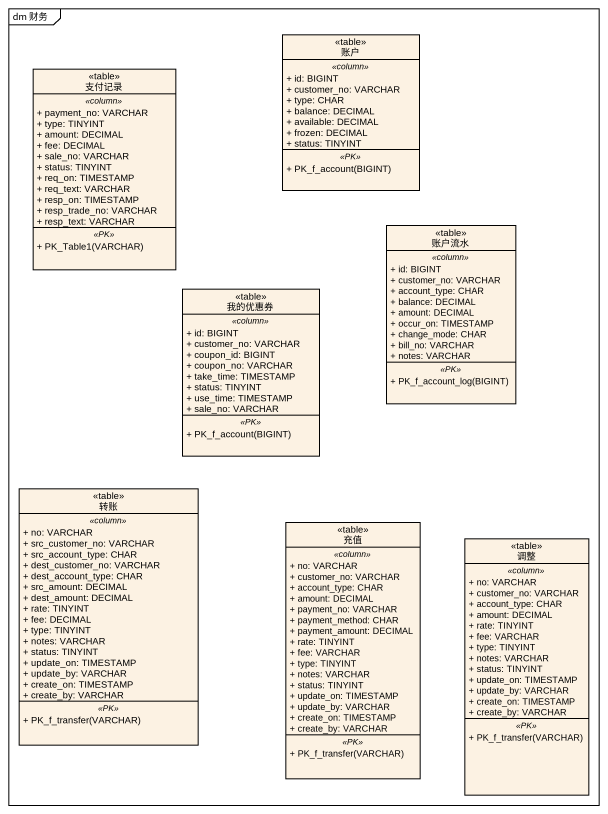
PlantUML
@startuml
mainframe dm 财务
hide circle
hide empty members
skinparam classAttributeIconSize 0
class 账户 <<table>> {
  .. <<column>> ..
  + id: BIGINT
  + customer_no: VARCHAR
  + type: CHAR
  + balance: DECIMAL
  + available: DECIMAL
  + frozen: DECIMAL
  + status: TINYINT
  .. <<PK>> ..
  + PK_f_account(BIGINT)
}
class 支付记录 <<table>> {
  .. <<column>> ..
  + payment_no: VARCHAR
  + type: TINYINT
  + amount: DECIMAL
  + fee: DECIMAL
  + sale_no: VARCHAR
  + status: TINYINT
  + req_on: TIMESTAMP
  + req_text: VARCHAR
  + resp_on: TIMESTAMP
  + resp_trade_no: VARCHAR
  + resp_text: VARCHAR
  .. <<PK>> ..
  + PK_Table1(VARCHAR)
}
class 账户流水 <<table>> {
  .. <<column>> ..
  + id: BIGINT
  + customer_no: VARCHAR
  + account_type: CHAR
  + balance: DECIMAL
  + amount: DECIMAL
  + occur_on: TIMESTAMP
  + change_mode: CHAR
  + bill_no: VARCHAR
  + notes: VARCHAR
  .. <<PK>> ..
  + PK_f_account_log(BIGINT)
}
class 我的优惠券 <<table>> {
  .. <<column>> ..
  + id: BIGINT
  + customer_no: VARCHAR
  + coupon_id: BIGINT
  + coupon_no: VARCHAR
  + take_time: TIMESTAMP
  + status: TINYINT
  + use_time: TIMESTAMP
  + sale_no: VARCHAR
  .. <<PK>> ..
  + PK_f_account(BIGINT)
}
class 转账 <<table>> {
  .. <<column>> ..
  + no: VARCHAR
  + src_customer_no: VARCHAR
  + src_account_type: CHAR
  + dest_customer_no: VARCHAR
  + dest_account_type: CHAR
  + src_amount: DECIMAL
  + dest_amount: DECIMAL
  + rate: TINYINT
  + fee: DECIMAL
  + type: TINYINT
  + notes: VARCHAR
  + status: TINYINT
  + update_on: TIMESTAMP
  + update_by: VARCHAR
  + create_on: TIMESTAMP
  + create_by: VARCHAR
  .. <<PK>> ..
  + PK_f_transfer(VARCHAR)
}
class 充值 <<table>> {
  .. <<column>> ..
  + no: VARCHAR
  + customer_no: VARCHAR
  + account_type: CHAR
  + amount: DECIMAL
  + payment_no: VARCHAR
  + payment_method: CHAR
  + payment_amount: DECIMAL
  + rate: TINYINT
  + fee: VARCHAR
  + type: TINYINT
  + notes: VARCHAR
  + status: TINYINT
  + update_on: TIMESTAMP
  + update_by: VARCHAR
  + create_on: TIMESTAMP
  + create_by: VARCHAR
  .. <<PK>> ..
  + PK_f_transfer(VARCHAR)
}
class 调整 <<table>> {
  .. <<column>> ..
  + no: VARCHAR
  + customer_no: VARCHAR
  + account_type: CHAR
  + amount: DECIMAL
  + rate: TINYINT
  + fee: VARCHAR
  + type: TINYINT
  + notes: VARCHAR
  + status: TINYINT
  + update_on: TIMESTAMP
  + update_by: VARCHAR
  + create_on: TIMESTAMP
  + create_by: VARCHAR
  .. <<PK>> ..
  + PK_f_transfer(VARCHAR)
}
@enduml
